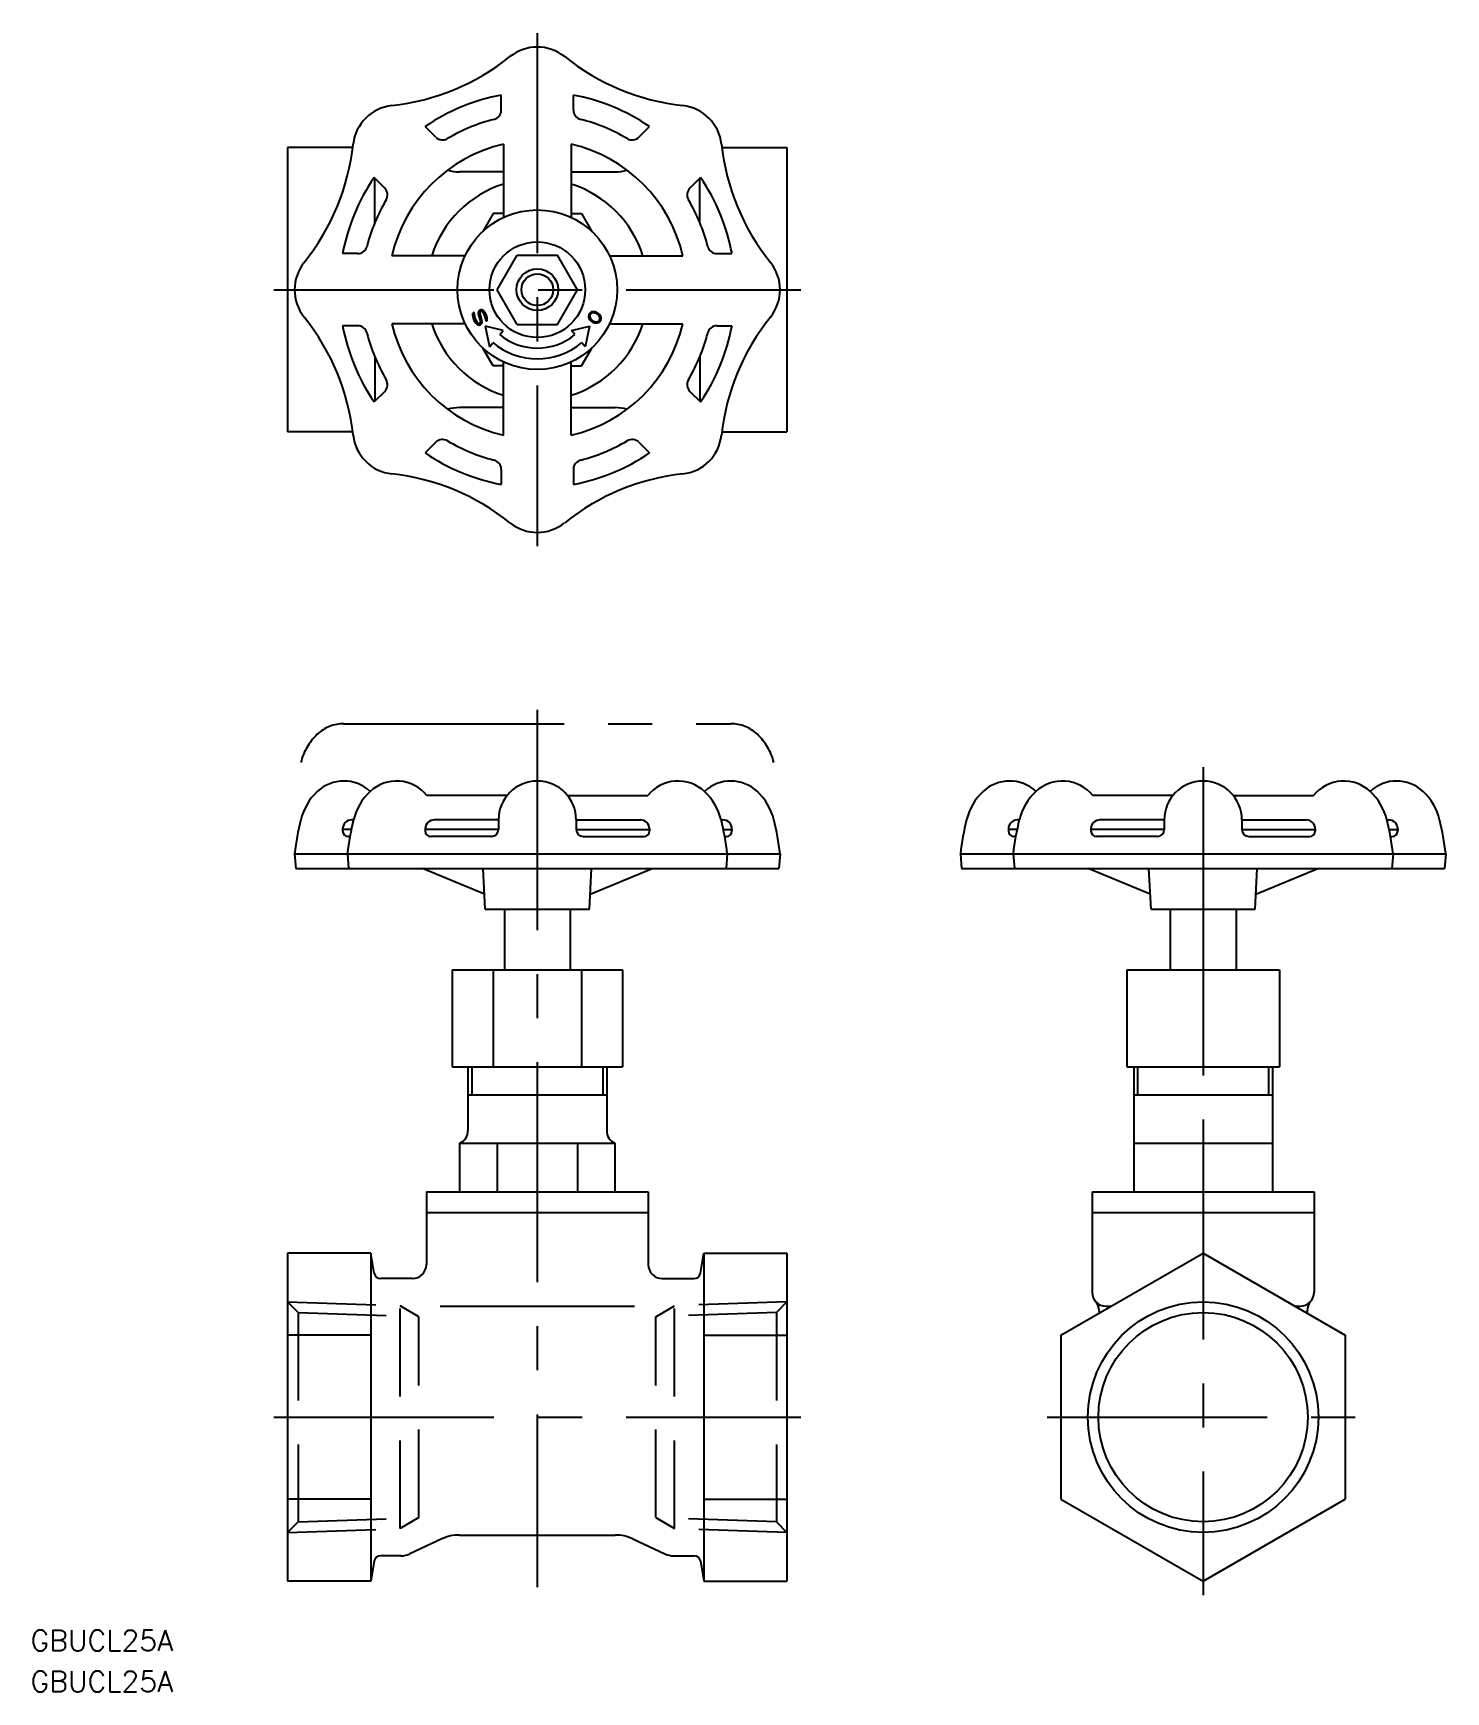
# Model space of a CAD drawing. Extents: x -169 to 35, y -40 to 200.
import ezdxf

# ---------------------------------------------------------------- set-up
doc = ezdxf.new("R2010")
doc.units = 0
for name, pattern in [('CENTER', [50.8, 31.75, -6.35, 6.35, -6.35]), ('DASHED', [19.05, 12.7, -6.35]), ('PHANTOM', [63.5, 31.75, -6.35, 6.35, -6.35, 6.35, -6.35])]:
    doc.linetypes.add(name, pattern=pattern)
doc.layers.get('0').update_dxf_attribs({"linetype": 'CONTINUOUS'})
doc.layers.add('CENTER', color=1, linetype='CENTER')
doc.styles.get("Standard").update_dxf_attribs({"font": 'txt.shx', "height": 3, "bigfont": 'bigfont.shx'})

msp = doc.modelspace()

# ---------------------------------------------------------------- linework, layer by layer
at = {"color": 7, "linetype": 'CONTINUOUS'}
for p, q in [((-101.2, 188.52), (-101.2, 190.67)), ((-90.8, 188.52), (-90.8, 190.67)), ((-110.65, 184.6), (-112.17, 186.12)), ((-81.35, 184.6), (-79.83, 186.12)), ((-132, 183.1), (-132, 142.1)), ((-122.61, 183.1), (-132, 183.1)), ((-100.9, 183.58), (-100.9, 173)), ((-91.1, 183.58), (-91.1, 173)), ((-69.39, 183.1), (-60, 183.1)), ((-60, 183.1), (-60, 142.1)), ((-100.9, 179.6), (-107.24, 179.6)), ((-91.1, 179.6), (-84.76, 179.6)), ((-118.01, 177.25), (-119.53, 178.77)), ((-119.43, 172.28), (-119.43, 178.67)), ((-73.99, 177.25), (-72.47, 178.77)), ((-72.57, 172.28), (-72.57, 178.67)), ((-102.35, 173.6), (-103.85, 171)), ((-100.9, 173.6), (-102.35, 173.6)), ((-91.1, 173.6), (-89.65, 173.6)), ((-89.65, 173.6), (-88.15, 171)), ((-121.92, 167.8), (-124.07, 167.8)), ((-106.4, 167.5), (-116.99, 167.5)), ((-101.77, 162.6), (-98.89, 167.6)), ((-98.89, 167.6), (-93.11, 167.6)), ((-90.23, 162.6), (-93.11, 167.6)), ((-85.6, 167.5), (-75.01, 167.5)), ((-70.08, 167.8), (-67.93, 167.8)), ((-132, 162.6), (-131, 162.6)), ((-98.89, 157.6), (-101.77, 162.6)), ((-93.11, 157.6), (-90.23, 162.6)), ((-61, 162.6), (-60, 162.6)), ((-104.52, 159.11), (-104.21, 157.98)), ((-104.3, 159.17), (-103.99, 158.05)), ((-121.92, 157.4), (-124.07, 157.4)), ((-106.4, 157.7), (-116.99, 157.7)), ((-103.54, 157.32), (-102.9, 154.37)), ((-100.93, 156.72), (-103.54, 157.32)), ((-101.42, 156.14), (-100.93, 156.72)), ((-98.89, 157.6), (-93.11, 157.6)), ((-91.07, 156.72), (-88.46, 157.32)), ((-90.58, 156.14), (-91.07, 156.72)), ((-88.46, 157.32), (-89.1, 154.37)), ((-85.6, 157.7), (-75.01, 157.7)), ((-70.08, 157.4), (-67.93, 157.4)), ((-102.35, 151.6), (-103.85, 154.19)), ((-102.9, 154.37), (-102.41, 154.96)), ((-89.65, 151.6), (-88.15, 154.19)), ((-89.1, 154.37), (-89.59, 154.96)), ((-119.43, 152.92), (-119.43, 146.52)), ((-100.9, 151.6), (-102.35, 151.6)), ((-100.9, 141.61), (-100.9, 152.19)), ((-91.1, 141.61), (-91.1, 152.19)), ((-91.1, 151.6), (-89.65, 151.6)), ((-72.57, 152.92), (-72.57, 146.52)), ((-118.01, 147.94), (-119.53, 146.42)), ((-73.99, 147.94), (-72.47, 146.42)), ((-100.9, 145.6), (-107.24, 145.6)), ((-91.1, 145.6), (-84.76, 145.6)), ((-122.61, 142.1), (-132, 142.1)), ((-69.39, 142.1), (-60, 142.1)), ((-110.65, 140.59), (-112.17, 139.07)), ((-81.35, 140.59), (-79.83, 139.07)), ((-101.2, 136.67), (-101.2, 134.52)), ((-90.8, 136.67), (-90.8, 134.52)), ((-100.37, 89.64), (-111.92, 89.64)), ((-91.63, 89.64), (-80.08, 89.64)), ((-4.37, 89.64), (-15.92, 89.64)), ((4.37, 89.64), (15.92, 89.64)), ((-122.51, 86.14), (-122.77, 86.14)), ((-101.6, 86.14), (-110.87, 86.14)), ((-101.6, 86.14), (-101.6, 84.74)), ((-90.4, 86.14), (-81.13, 86.14)), ((-90.4, 86.14), (-90.4, 84.74)), ((-69.49, 86.14), (-69.23, 86.14)), ((-26.51, 86.14), (-26.77, 86.14)), ((-5.6, 86.14), (-14.87, 86.14)), ((-5.6, 86.14), (-5.6, 84.74)), ((5.6, 86.14), (14.87, 86.14)), ((5.6, 86.14), (5.6, 84.74)), ((26.51, 86.14), (26.77, 86.14)), ((-124.07, 84.84), (-124.07, 84.54)), ((-122.83, 84.74), (-124.07, 84.74)), ((-123.02, 83.74), (-123.27, 83.74)), ((-112.17, 84.84), (-112.17, 84.54)), ((-101.6, 84.74), (-112.17, 84.74)), ((-102.6, 83.74), (-111.37, 83.74)), ((-90.4, 84.74), (-79.83, 84.74)), ((-89.4, 83.74), (-80.63, 83.74)), ((-79.83, 84.84), (-79.83, 84.54)), ((-69.17, 84.74), (-67.93, 84.74)), ((-68.98, 83.74), (-68.73, 83.74)), ((-67.93, 84.84), (-67.93, 84.54)), ((-28.07, 84.84), (-28.07, 84.54)), ((-26.83, 84.74), (-28.07, 84.74)), ((-27.02, 83.74), (-27.27, 83.74)), ((-16.17, 84.84), (-16.17, 84.54)), ((-5.6, 84.74), (-16.17, 84.74)), ((-6.6, 83.74), (-15.37, 83.74)), ((5.6, 84.74), (16.17, 84.74)), ((6.6, 83.74), (15.37, 83.74)), ((16.17, 84.84), (16.17, 84.54)), ((26.83, 84.74), (28.07, 84.74)), ((27.02, 83.74), (27.27, 83.74)), ((28.07, 84.84), (28.07, 84.54)), ((-131, 81.24), (-61, 81.24)), ((-131, 81.24), (-130.82, 79.14)), ((-130.82, 79.14), (-61.18, 79.14)), ((-123.39, 81.24), (-123.21, 79.14)), ((-103.62, 75.44), (-112.55, 79.14)), ((-103.5, 73.24), (-103.81, 79.14)), ((-88.5, 73.24), (-88.19, 79.14)), ((-88.38, 75.44), (-79.45, 79.14)), ((-68.61, 81.24), (-68.79, 79.14)), ((-61, 81.24), (-61.18, 79.14)), ((-35, 81.24), (35, 81.24)), ((-35, 81.24), (-34.82, 79.14)), ((-34.82, 79.14), (34.82, 79.14)), ((-27.39, 81.24), (-27.21, 79.14)), ((-7.62, 75.44), (-16.55, 79.14)), ((-7.5, 73.24), (-7.81, 79.14)), ((7.5, 73.24), (7.81, 79.14)), ((7.62, 75.44), (16.55, 79.14)), ((27.39, 81.24), (27.21, 79.14)), ((35, 81.24), (34.82, 79.14)), ((-103.5, 73.24), (-88.5, 73.24)), ((-100.75, 73.24), (-100.75, 64.5)), ((-91.25, 73.24), (-91.25, 64.5)), ((-7.5, 73.24), (7.5, 73.24)), ((-4.75, 73.24), (-4.75, 64.5)), ((4.75, 73.24), (4.75, 64.5)), ((-108.3, 64.5), (-83.7, 64.5)), ((-108.3, 64.5), (-108.3, 50.5)), ((-102.35, 64.5), (-102.35, 50.5)), ((-89.65, 64.5), (-89.65, 50.5)), ((-83.7, 64.5), (-83.7, 50.5)), ((-11, 64.5), (-11, 50.5)), ((-11, 64.5), (11, 64.5)), ((0, 64.5), (0, 50.5)), ((11, 64.5), (11, 50.5)), ((-108.3, 50.5), (-83.7, 50.5)), ((-106, 50.5), (-106, 41.33)), ((-105.45, 50.5), (-105.45, 46.5)), ((-86.55, 50.5), (-86.55, 46.5)), ((-86, 50.5), (-86, 41.33)), ((-11, 50.5), (11, 50.5)), ((-10, 50.5), (-10, 32.5)), ((-9.45, 50.5), (-9.45, 46.5)), ((9.45, 50.5), (9.45, 46.5)), ((10, 50.5), (10, 32.5)), ((-106, 46.5), (-86, 46.5)), ((-10, 46.5), (10, 46.5)), ((-107.2, 39.5), (-84.8, 39.5)), ((-107.2, 39.5), (-107.2, 32.5)), ((-101.77, 39.5), (-101.77, 32.5)), ((-90.23, 39.5), (-90.23, 32.5)), ((-84.8, 39.5), (-84.8, 32.5)), ((-10, 39.5), (10, 39.5)), ((0, 39.5), (0, 32.5)), ((-112, 32.5), (-112, 22)), ((-112, 32.5), (-80, 32.5)), ((-80, 32.5), (-80, 22)), ((-16, 32.5), (-16, 18)), ((-16, 32.5), (16, 32.5)), ((16, 32.5), (16, 18)), ((-112, 29.5), (-80, 29.5)), ((-16, 29.5), (16, 29.5)), ((-132, 23.67), (-132, -23.67)), ((-120, 23.67), (-132, 23.67)), ((-120, 23.67), (-120, -23.67)), ((-119.53, 20.74), (-120, 23.67)), ((-72.47, 20.74), (-72, 23.67)), ((-72, 23.67), (-60, 23.67)), ((-72, 23.67), (-72, -23.67)), ((-60, 23.67), (-60, -23.67)), ((-20.5, 11.84), (0, 23.67)), ((0, 23.67), (20.5, 11.84)), ((-114, 20), (-118.56, 20)), ((-78, 20), (-73.44, 20)), ((-110, 16), (-82, 16)), ((-15, 15.35), (-15, 15.01)), ((-14, 16), (-13.29, 16)), ((13.29, 16), (14, 16)), ((15, 15.35), (15, 15.01)), ((-120, 11.84), (-132, 11.84)), ((-72, 11.84), (-60, 11.84)), ((-20.5, 11.84), (-20.5, -11.84)), ((20.5, 11.84), (20.5, -11.84)), ((-120, -11.84), (-132, -11.84)), ((-72, -11.84), (-60, -11.84)), ((-20.5, -11.84), (0, -23.67)), ((0, -23.67), (20.5, -11.84)), ((-109.77, -17.56), (-114.4, -19.72)), ((-107.24, -17), (-84.76, -17)), ((-82.23, -17.56), (-77.6, -19.72)), ((-119.53, -20.74), (-120, -23.67)), ((-115.67, -20), (-118.56, -20)), ((-76.33, -20), (-73.44, -20)), ((-72.47, -20.74), (-72, -23.67)), ((-120, -23.67), (-132, -23.67)), ((-72, -23.67), (-60, -23.67))]:
    msp.add_line(p, q, dxfattribs=at)
at = {"color": 3, "linetype": 'PHANTOM'}
msp.add_line((-123.9, 100), (-68.1, 100), dxfattribs=at)
at = {"color": 3, "linetype": 'DASHED'}
for p, q in [((-132, 16.62), (-115.8, 16.06)), ((-132, 16.62), (-130.47, 15.09)), ((-130.47, 15.09), (-130.47, -15.09)), ((-130.47, 15.09), (-113.08, 14.48)), ((-115.8, -16.06), (-115.8, 16.06)), ((-113.08, 14.48), (-115.8, 16.06)), ((-113.08, -14.49), (-113.08, 14.48)), ((-78.92, 14.48), (-76.2, 16.06)), ((-61.53, 15.09), (-78.92, 14.48)), ((-78.92, -14.49), (-78.92, 14.48)), ((-60, 16.62), (-76.2, 16.06)), ((-76.2, -16.06), (-76.2, 16.06)), ((-60, 16.62), (-61.53, 15.09)), ((-61.53, 15.09), (-61.53, -15.09)), ((-130.47, -15.09), (-132, -16.62)), ((-132, -16.62), (-115.8, -16.06)), ((-130.47, -15.09), (-113.08, -14.48)), ((-113.07, -14.48), (-115.8, -16.06)), ((-78.93, -14.48), (-76.2, -16.06)), ((-61.53, -15.09), (-78.92, -14.48)), ((-60, -16.62), (-76.2, -16.06)), ((-61.53, -15.09), (-60, -16.62))]:
    msp.add_line(p, q, dxfattribs=at)
at = {"color": 7, "linetype": 'CONTINUOUS'}
for centre, radius in [((-96, 162.6), 11.5), ((-96, 162.6), 6.9), ((-96, 162.6), 3), ((-96, 162.6), 2.3), ((0, 0), 15.09)]:
    msp.add_circle(centre, radius, dxfattribs=at)
at = {"color": 3, "linetype": 'CONTINUOUS'}
msp.add_circle((0, 0), 16.62, dxfattribs=at)
at = {"color": 7, "linetype": 'CONTINUOUS'}
for centre, radius, start, end in [((-120.59, 221.96), 33, 276.2717, 308.7284), ((-96, 191.3), 6.3, 51.2125, 128.7284), ((-71.41, 221.96), 33, 231.2717, 263.7284), ((-116.29, 182.89), 6.3, 96.2125, 173.7284), ((-96, 162.6), 28.55, 100.4942, 124.5058), ((-96, 162.6), 28.55, 55.4943, 79.5058), ((-75.71, 182.89), 6.3, 6.2125, 83.7283), ((-96, 162.6), 25.35, 104.284, 120.716), ((-102.6, 188.52), 1.4, 284.2841, 0.0002), ((-89.4, 188.52), 1.4, 179.9998, 255.7161), ((-96, 162.6), 25.35, 59.284, 75.716), ((-109.66, 185.59), 1.4, 224.9997, 300.7161), ((-82.34, 185.59), 1.4, 239.2841, 315.0002), ((-155.36, 187.18), 33, 321.2717, 353.7284), ((-96, 162.6), 21.55, 103.1428, 166.8572), ((-96, 162.6), 21.55, 13.1427, 76.8572), ((-36.64, 187.18), 33, 186.2717, 218.7284), ((-107.24, 185.6), 6, 253.6419, 270), ((-84.76, 185.6), 6, 270, 286.3582), ((-96, 162.6), 28.55, 145.4942, 169.5058), ((-119, 176.26), 1.4, 329.2841, 45.0002), ((-96, 162.6), 16, 107.8334, 162.1666), ((-96, 162.6), 16, 17.8334, 72.1666), ((-73, 176.26), 1.4, 134.9997, 210.7161), ((-96, 162.6), 28.55, 10.4942, 34.5058), ((-96, 162.6), 25.35, 149.2841, 165.716), ((-96, 162.6), 25.35, 14.284, 30.716), ((-121.92, 169.2), 1.4, 269.9997, 345.7161), ((-70.08, 169.2), 1.4, 194.2841, 270.0002), ((-124.7, 162.6), 6.3, 141.2125, 218.7284), ((-67.3, 162.6), 6.3, 321.2125, 38.7283), ((-155.36, 138.01), 33, 6.2717, 38.7284), ((-105.2, 159.19), 0.115, 355.4284, 175.4284), ((-103.41, 159.04), 1.92, 175.4284, 228.3573), ((-103.41, 159.04), 1.69, 175.4284, 228.3573), ((-104.4, 157.93), 0.426, 228.3573, 15.625), ((-104.08, 159.23), 0.456, 44.0934, 195.625), ((-104.4, 157.93), 0.196, 228.3573, 15.625), ((-104.08, 159.23), 0.226, 44.0934, 195.625), ((-105.13, 158.22), 1.69, 359.9109, 44.0935), ((-105.13, 158.22), 1.92, 359.9109, 44.0935), ((-103.33, 158.21), 0.115, 179.9109, 0), ((-87.93, 158.77), 0.69, 151.3781, 202.8746), ((-87.5, 158.95), 1.15, 202.8748, 239.5148), ((-87.95, 158.74), 0.69, 97.1256, 148.6418), ((-87.93, 158.77), 0.514, 151.848, 202.8746), ((-87.5, 158.95), 0.974, 202.8748, 239.4319), ((-87.95, 158.74), 0.514, 97.1256, 148.1719), ((-87.52, 158.95), 1.15, 240.4855, 277.1253), ((-87.89, 158.28), 1.15, 60.4858, 97.1253), ((-87.89, 158.28), 0.974, 60.5816, 97.1253), ((-87.52, 158.95), 0.974, 240.5782, 277.1253), ((-87.91, 158.29), 0.974, 22.8749, 59.4345), ((-87.46, 158.5), 0.514, 277.1255, 328.1721), ((-87.46, 158.5), 0.69, 277.1255, 328.642), ((-87.91, 158.29), 1.15, 22.8749, 59.5146), ((-87.48, 158.47), 0.514, 331.8482, 22.8748), ((-87.48, 158.47), 0.69, 331.3784, 22.8748), ((-36.64, 138.01), 33, 141.2717, 173.7284), ((-96, 162.6), 28.55, 190.4942, 214.5058), ((-121.92, 156), 1.4, 14.2841, 90.0003), ((-96, 162.6), 25.35, 194.284, 210.716), ((-96, 162.6), 21.55, 193.1427, 256.8572), ((-96, 162.6), 16, 197.8333, 252.1666), ((-96, 162.6), 8.43, 230, 310), ((-96, 162.6), 21.55, 283.1428, 346.8573), ((-96, 162.6), 16, 287.8334, 342.1666), ((-96, 162.6), 25.35, 329.2841, 345.716), ((-96, 162.6), 28.55, 325.4943, 349.5058), ((-70.08, 156), 1.4, 89.9998, 165.7161), ((-96, 162.6), 9.97, 230, 310), ((-119, 148.93), 1.4, 314.9997, 30.7161), ((-73, 148.93), 1.4, 149.2842, 225.0003), ((-107.24, 139.6), 6, 90, 106.3581), ((-84.76, 139.6), 6, 73.6418, 90), ((-116.29, 142.3), 6.3, 186.2125, 263.7284), ((-75.71, 142.3), 6.3, 276.2125, 353.7284), ((-96, 162.6), 28.55, 235.4942, 259.5058), ((-109.66, 139.6), 1.4, 59.2841, 135.0003), ((-96, 162.6), 25.35, 239.2841, 255.716), ((-96, 162.6), 28.55, 280.4943, 304.5058), ((-96, 162.6), 25.35, 284.2841, 300.716), ((-82.34, 139.6), 1.4, 44.9997, 120.7161), ((-102.6, 136.67), 1.4, 359.9998, 75.7161), ((-89.4, 136.67), 1.4, 104.2841, 180.0003), ((-120.59, 103.24), 33, 51.2717, 83.7284), ((-71.41, 103.24), 33, 96.2717, 128.7284), ((-96, 133.9), 6.3, 231.2125, 308.7284), ((-123.9, 86.14), 5.6, 47.2277, 133.2051), ((-116.29, 86.14), 5.6, 38.6822, 133.2051), ((-96, 86.14), 5.6, 360, 180), ((-75.71, 86.14), 5.6, 46.7948, 141.3178), ((-68.1, 86.14), 5.6, 46.7948, 132.7723), ((-27.9, 86.14), 5.6, 47.2277, 133.2051), ((-20.29, 86.14), 5.6, 38.6822, 133.2051), ((0, 86.14), 5.6, 0.0001, 179.9999), ((20.29, 86.14), 5.6, 46.7948, 141.3178), ((27.9, 86.14), 5.6, 46.7948, 132.7723), ((-121.96, 84.12), 8.4, 133.4306, 165.8935), ((-114.35, 84.12), 8.4, 133.4306, 165.8935), ((-77.65, 84.12), 8.4, 14.1065, 46.5693), ((-70.04, 84.12), 8.4, 14.1065, 46.5693), ((-25.96, 84.12), 8.4, 133.4306, 165.8935), ((-18.35, 84.12), 8.4, 133.4306, 165.8935), ((18.35, 84.12), 8.4, 14.1065, 46.5693), ((25.96, 84.12), 8.4, 14.1065, 46.5693), ((-92.75, 76.83), 38.5, 165.963, 173.4272), ((-122.77, 84.84), 1.3, 90, 180), ((-85.15, 76.83), 38.5, 165.963, 173.4272), ((-110.87, 84.84), 1.3, 90, 180), ((-81.13, 84.84), 1.3, 0, 90), ((-106.85, 76.83), 38.5, 6.5728, 14.037), ((-69.23, 84.84), 1.3, 0, 90), ((-99.25, 76.83), 38.5, 6.5728, 14.037), ((3.25, 76.83), 38.5, 165.963, 173.4272), ((-26.77, 84.84), 1.3, 90, 180), ((10.85, 76.83), 38.5, 165.963, 173.4272), ((-14.87, 84.84), 1.3, 90, 180), ((14.87, 84.84), 1.3, 0, 90), ((-10.85, 76.83), 38.5, 6.573, 14.0369), ((26.77, 84.84), 1.3, 0, 90), ((-3.25, 76.83), 38.5, 6.5729, 14.037), ((-123.27, 84.54), 0.8, 180, 270), ((-111.37, 84.54), 0.8, 180, 270), ((-102.6, 84.74), 1, 270, 360), ((-89.4, 84.74), 1, 180, 270), ((-80.63, 84.54), 0.8, 270, 0), ((-68.73, 84.54), 0.8, 270, 0), ((-27.27, 84.54), 0.8, 180, 270), ((-15.37, 84.54), 0.8, 180, 270), ((-6.6, 84.74), 1, 270, 360), ((6.6, 84.74), 1, 180, 270), ((15.37, 84.54), 0.8, 270, 0), ((27.27, 84.54), 0.8, 270, 0), ((-108, 41.33), 2, 293.5778, 0.0002), ((-84, 41.33), 2, 179.9998, 246.4222), ((-114, 22), 2, 270, 360), ((-78, 22), 2, 180, 270), ((-118.56, 21), 1, 195, 269.9999), ((-73.44, 21), 1, 270.0001, 345), ((-14, 18), 2, 180, 270), ((14, 18), 2, 270, 0), ((-17, 15.35), 2, 0, 41.4096), ((17, 15.35), 2, 138.5904, 180), ((-107.24, -23), 6, 90, 115), ((-84.76, -23), 6, 65, 90), ((-118.56, -21), 1, 90.0001, 165), ((-115.67, -17), 3, 270, 295), ((-76.33, -17), 3, 245, 270), ((-73.44, -21), 1, 15, 89.9999)]:
    msp.add_arc(centre, radius, start, end, dxfattribs=at)
at = {"color": 3, "linetype": 'PHANTOM'}
for centre, radius, start, end in [((-121.96, 92.38), 8.4, 133.4306, 165.8935), ((-123.9, 94.4), 5.6, 90, 133.2051), ((-68.1, 94.4), 5.6, 46.7948, 90), ((-70.04, 92.38), 8.4, 14.1065, 46.5693)]:
    msp.add_arc(centre, radius, start, end, dxfattribs=at)
at = {"layer": 'CENTER', "color": 1, "linetype": 'CENTER'}
for p, q in [((-96, 199.6), (-96, 125.6)), ((-134, 162.6), (-58, 162.6)), ((-96, 102), (-96, -24.5)), ((0, 93.74), (0, -25.67)), ((-134, 0), (-58, 0)), ((-22.5, 0), (22.5, 0))]:
    msp.add_line(p, q, dxfattribs=at)

# ---------------------------------------------------------------- texts
at = {"color": 7, "linetype": 'CONTINUOUS'}
for p in [(-169.08, -33.72), (-169.08, -39.62)]:
    msp.add_text('GBUCL25A', height=3, dxfattribs=at).set_placement(p)

doc.saveas('drawing.dxf')
